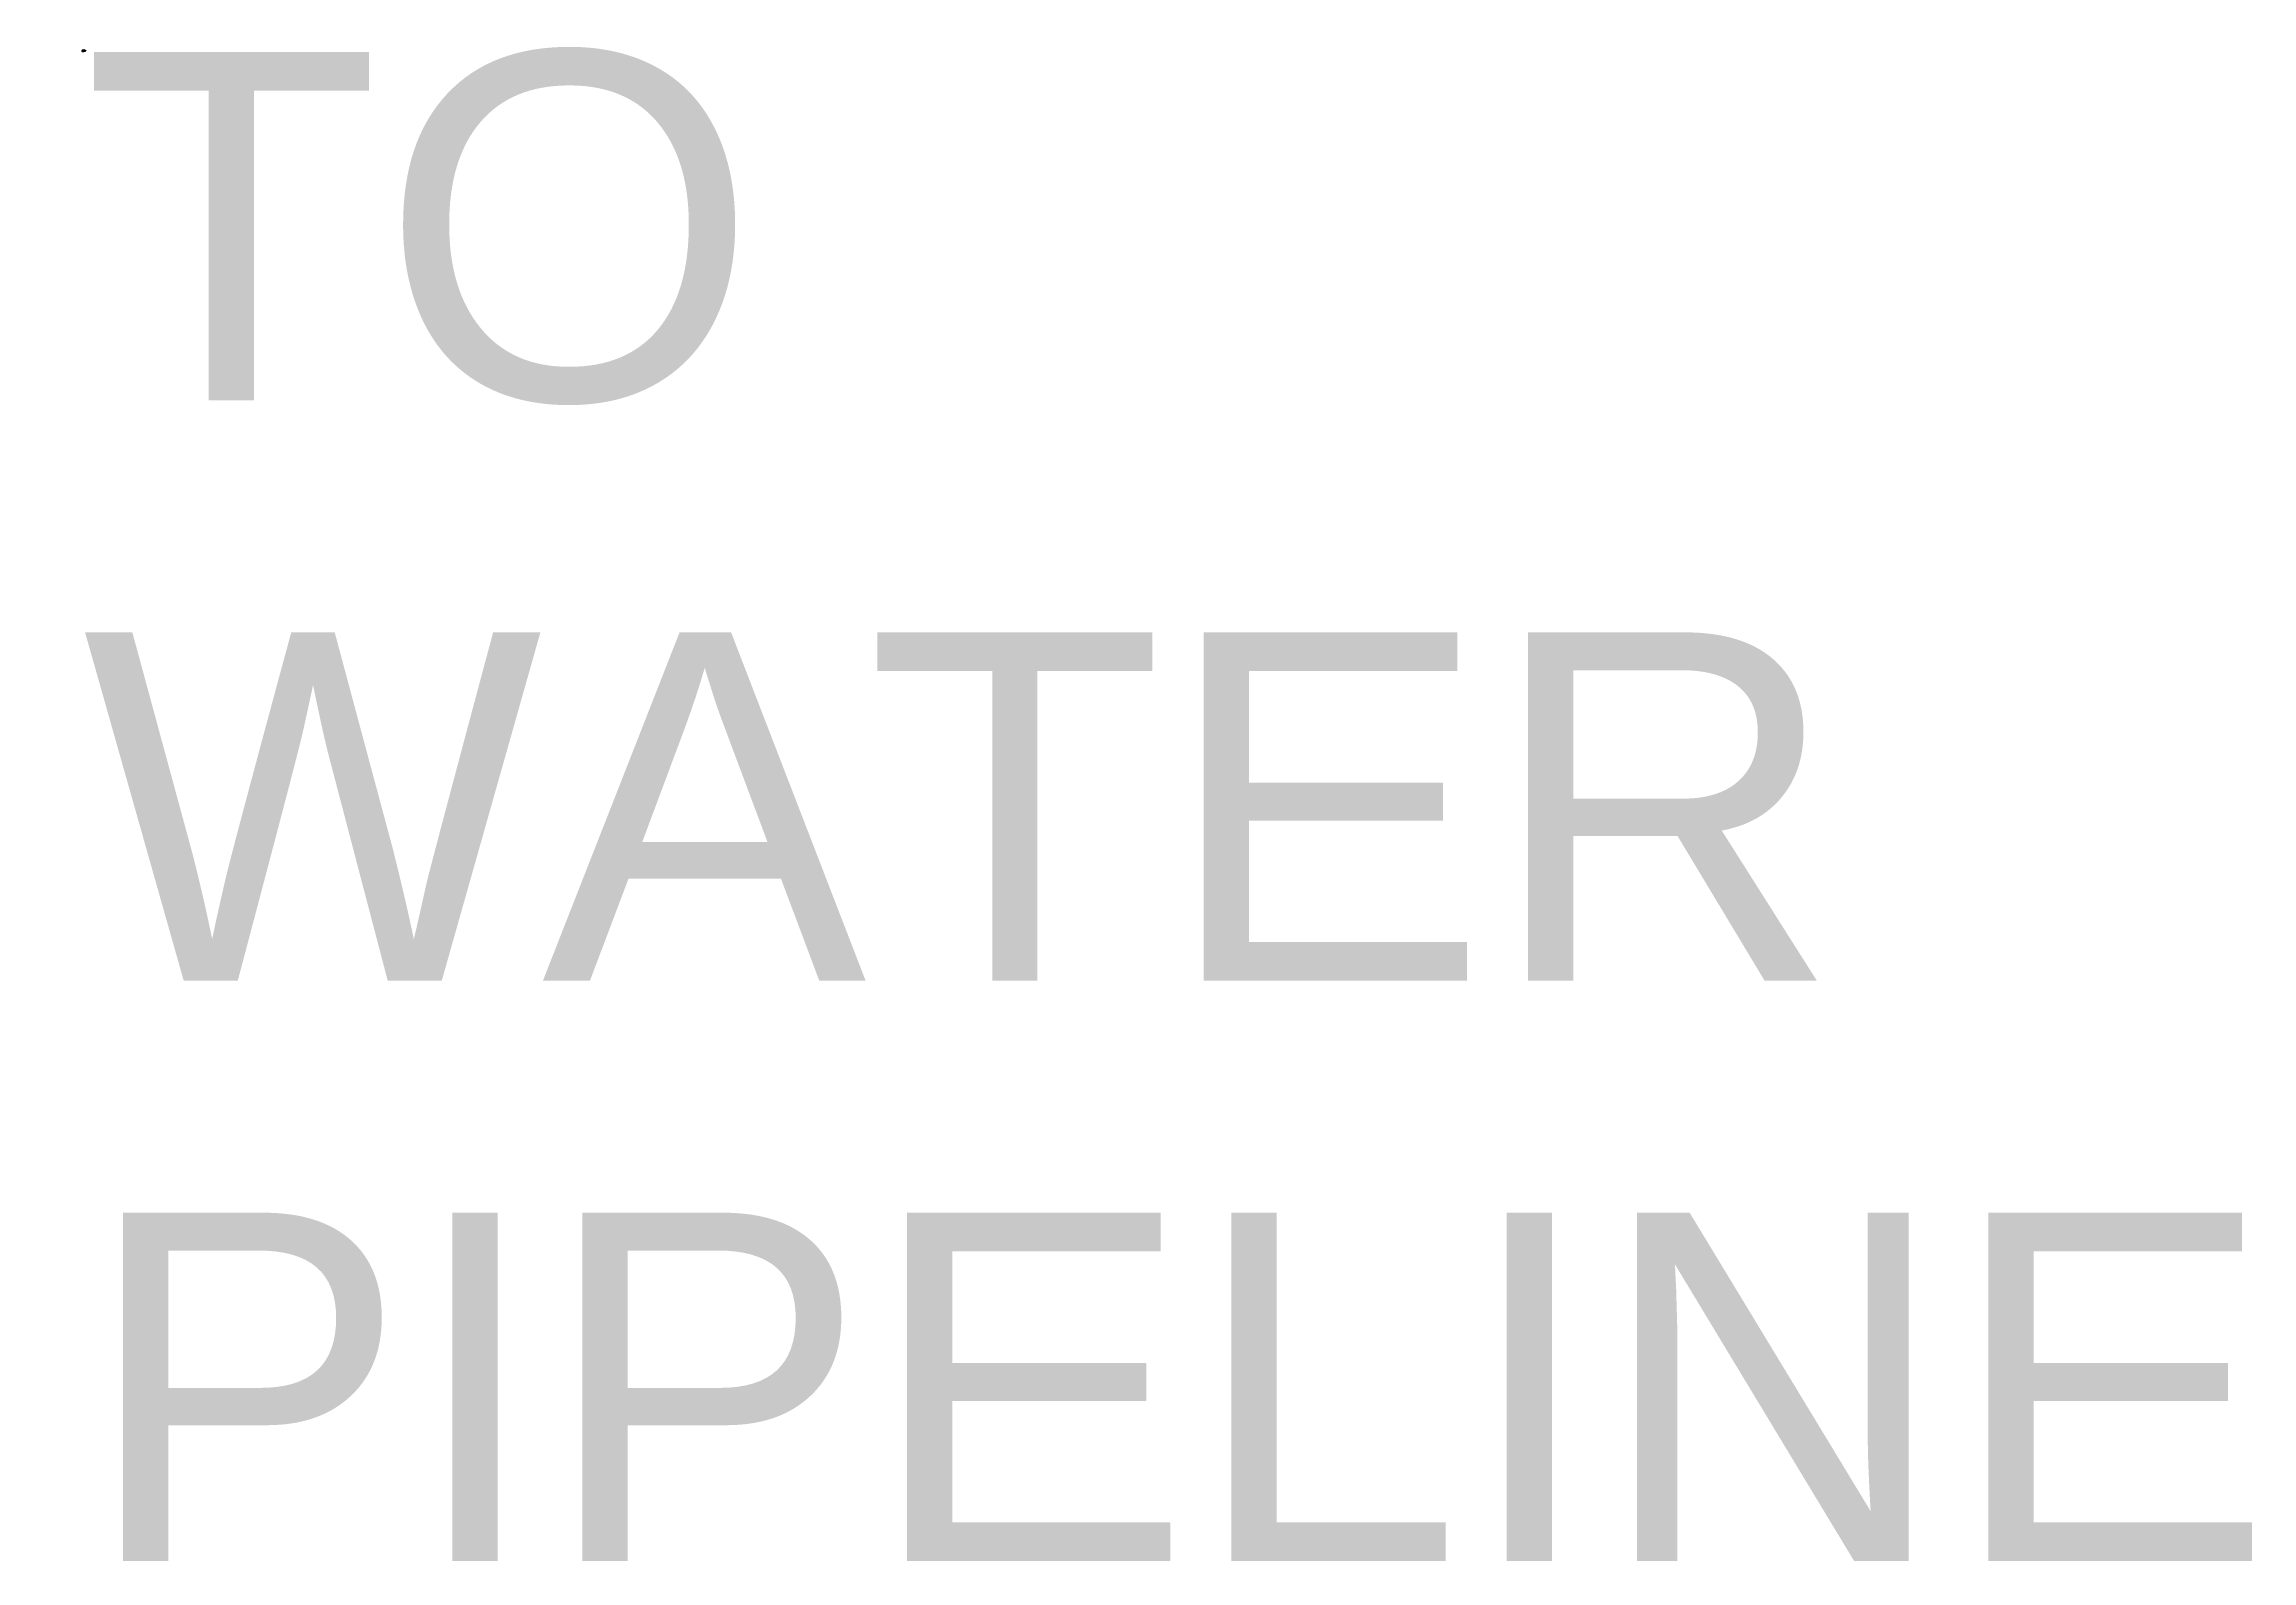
# Model space of a CAD drawing. Header units: millimetres. Extents: x -1621418 to 93476255, y -64941863 to 408922.
import ezdxf

# ---------------------------------------------------------------- set-up
doc = ezdxf.new("R2010")
doc.units = ezdxf.units.MM
doc.styles.get("Standard").update_dxf_attribs({"font": 'Arial.ttf'})

msp = doc.modelspace()

# ---------------------------------------------------------------- hatches: boundary and pattern name
h = msp.add_hatch()
h.set_pattern_fill('ANGLE', color=256)
h.set_pattern_definition([(0, (0, 0), (0, 6.985), [5.08, -1.905]), (90, (0, 0), (-6.985, 4e-16), [5.08, -1.905])])
h.paths.add_polyline_path([(67577, 113147), (65456, 113088), (63334, 113147), (65456, 110582)])

# ---------------------------------------------------------------- linework, layer by layer
for p, q in [((34698, 99685), (33792, 99685)), ((34042, 154602), (40390, 154602)), ((132950, 99685), (34698, 99685)), ((38434, 123450), (38434, 112693)), ((38434, 123450), (38434, 117741)), ((40390, 154602), (56416, 155087)), ((41096, 123450), (41096, 112693)), ((56402, 135143), (47927, 135143)), ((47927, 135143), (47927, 129042)), ((54719, 123270), (54719, 112693)), ((54719, 123270), (54719, 117741)), ((67964, 135143), (56402, 135143)), ((57414, 123261), (57414, 112693)), ((58341, 155532), (64004, 158084)), ((65456, 113088), (63334, 113147)), ((63334, 113147), (65451, 110587)), ((64857, 154989), (112521, 154989)), ((97811, 119222), (65456, 119222)), ((65456, 119222), (65456, 113088)), ((65456, 113088), (67577, 113147)), ((67577, 113147), (65460, 110587)), ((68102, 135742), (67964, 135143)), ((68307, 134134), (68102, 135742)), ((68701, 135742), (68323, 134102)), ((68906, 134134), (68701, 135742)), ((69284, 135742), (68906, 134102)), ((69489, 134134), (69284, 135742)), ((69899, 135742), (69521, 134102)), ((70104, 134134), (69899, 135742)), ((70234, 135143), (70104, 134134)), ((97811, 135143), (70234, 135143)), ((78315, 107309), (75390, 107309)), ((75432, 105943), (81794, 105943)), ((78315, 107309), (78315, 125031)), ((78315, 125031), (97811, 125031)), ((78315, 107309), (81731, 107309)), ((78315, 105943), (78315, 99685)), ((83584, 148096), (81976, 147891)), ((81976, 147891), (83616, 147513)), ((83584, 147482), (81976, 147277)), ((81976, 147277), (83616, 146899)), ((83584, 146899), (81976, 146694)), ((81976, 146694), (83616, 146316)), ((83584, 146300), (81976, 146095)), ((81976, 146095), (82602, 145951)), ((100019, 154989), (82602, 154989)), ((82602, 154989), (82602, 148442)), ((82602, 148442), (83584, 148096)), ((82602, 148442), (82602, 148442)), ((82602, 145951), (82602, 135143)), ((97811, 138994), (97811, 135143)), ((97811, 113712), (97811, 119222)), ((100138, 98032), (98174, 98032)), ((98766, 97551), (101317, 97551)), ((99468, 97071), (100763, 97071)), ((99769, 96709), (100404, 96709)), ((112521, 154989), (100019, 154989)), ((100019, 154989), (100052, 138994)), ((112521, 154989), (100019, 154989)), ((100052, 138994), (100052, 138981)), ((100105, 113712), (100134, 99685)), ((100134, 99685), (100138, 98032)), ((100138, 98032), (101835, 98032)), ((112521, 107631), (109596, 107631)), ((109638, 106265), (116000, 106265)), ((112521, 154989), (112521, 138994)), ((112521, 113712), (112521, 107631)), ((112521, 107631), (115938, 107631)), ((112521, 106265), (112521, 99685)), ((119747, 138994), (119747, 131074)), ((119747, 131074), (131272, 131074)), ((131272, 133643), (131375, 128710)), ((131324, 131117), (131272, 131074)), ((131272, 131074), (131326, 131037)), ((133291, 126489), (132950, 99685)), ((150051, 130269), (159624, 136911)), ((150051, 133358), (150051, 130269)), ((150051, 123852), (150051, 127456)), ((150051, 127456), (159624, 120025)), ((150051, 123852), (150051, 123852)), ((150051, 123852), (150051, 123852)), ((150051, 123852), (150051, 123852)), ((150051, 123852), (150051, 123852)), ((150051, 123852), (150051, 123852)), ((150051, 123852), (150051, 123852)), ((159624, 136911), (159624, 120025))]:
    msp.add_line(p, q)
at = {"ltscale": 5}
for p, q in [((131272, 131074), (131325, 131074)), ((132550, 131074), (143982, 131074)), ((133291, 126489), (143982, 126489))]:
    msp.add_line(p, q, dxfattribs=at)
for points in [[(33627, 131343), (60915, 131343), (60915, 107575), (33627, 107575)], [(97811, 138994), (119747, 138994), (119747, 113712), (97811, 113712)]]:
    msp.add_lwpolyline(points, close=True)
at = {"const_width": 783}
for points in [[(47272, 129128, 1), (48446, 129128, 1)], [(77728, 119222, 1), (78902, 119222, 1)], [(77728, 100272, 1), (78902, 100272, 1)], [(82015, 154989, 1), (83189, 154989, 1)], [(82015, 135143, 1), (83189, 135143, 1)], [(99432, 154989, 1), (100606, 154989, 1)], [(99547, 99685, 1), (100722, 99685, 1)], [(111934, 99685, 1), (113108, 99685, 1)]]:
    msp.add_lwpolyline(points, format="xyb", close=True, dxfattribs=at)
at = {"ltscale": 5}
msp.add_lwpolyline([(143982, 133478), (150051, 133478), (150051, 123852), (143982, 123852)], close=True, dxfattribs=at)
for centre, radius in [((32748, 99327), 1104), ((33035, 154602), 1008), ((57423, 155118), 1008), ((63875, 154989), 983)]:
    msp.add_circle(centre, radius)
for centre, radius, start, end in [((133714, 131286), 2401, 176.4426128, 185.94523477), ((136713, 130995), 4164, 145.43312211, 214.56687789)]:
    msp.add_arc(centre, radius, start, end)
msp.add_ellipse((47927, 123450), major_axis=(-9493, 0), ratio=0.660066589, dxfattribs=at)
msp.add_ellipse((47927, 123450), major_axis=(-6816, -157), ratio=0.519440434)

# ---------------------------------------------------------------- texts
at = {"ltscale": 5, "attachment_point": 1}
for s, width, gutter_width, insert, char_height in [('mm', 2401.88, 25, (-73776, 60795), 5), ('jjj', 10903.24, 12.5, (8969, 158589), 2.5), ('Mehedi', 14222, 12.5, (11261, 156742), 2.5), ('mehedi', 58711.37, 25, (23177, 192639), 5), ('mmmm', 29806.51, 12.5, (24606, 154203), 2.5), ('777', 16538.25, 12.5, (28856, 151084), 2.5), ('mmmm', 9733.47, 12.5, (29602, 153420), 2.5), ('+9V', 7666.67, 303797, (30505, 152746), 2000), ('+9V', 5784.84, 12.5, (31761, 153256), 2.5), ('+9V', 8091.56, 12.5, (32331, 151995), 2.5), ('hhh', 18211.64, 12.5, (33295, 171317), 2.5), ('mehedi', 39985.34, 12.5, (36931, 179958), 2.5), ('mm', 94194.65, 25, (41729, 206251), 5), ('WATER ALARM SENSOR', 7666.67, 303797, (44483, 105561), 1000), ('mmm', 31216.13, 25, (48539, 178023), 5), ('mm', 13675.74, 25, (49822, 188396), 5), ('    S1\\PON/OFF\\PSWITCH', 7666.67, 303797, (55616, 153004), 2000), ('n', 24928.56, 25, (56968, 196589), 5), ('TO WATER PIPELINE', 7666.67, 303797, (63402, 108988), 1000), ('+9V', 7666.67, 303797, (67147, 139785), 2000), ('me', 34422.72, 12.5, (69585, 203313), 2.5), ('C1\\P0.01μ', 7666.67, 303797, (83388, 109811), 2000), (' R1\\P10K', 7666.67, 303797, (85054, 149906), 2000), ('\\Pk', 38519.56, 303797, (98116, 222460), 50), ('7', 7666.67, 303797, (98289, 136003), 2000), ('2', 7666.67, 303797, (98941, 120400), 2000), ('6', 7666.67, 303797, (99304, 126323), 2000), ('1', 7666.67, 303797, (99279, 116906), 2000), ('8', 7666.67, 303797, (99387, 138548), 2000), ('  4', 7666.67, 303797, (110103, 138649), 2000), ('5', 7666.67, 303797, (111958, 116741), 2000), ('C2\\P0.01μ', 7666.67, 303797, (117201, 109290), 2000), ('     3', 7666.67, 303797, (113711, 132008), 2000), ('   O/P', 7666.67, 303797, (117899, 130222), 2000), ('C3\\P47μ\\P25V', 7666.67, 303797, (129967, 143722), 2000), ('   TO WATER\\PPIPELINE', 7666.67, 303797, (49867, 68137), 15000000), ('LS1\\P8Ω,0.5W\\PSPEAKER', 7666.67, 303797, (153291, 118713), 2000), ('mm', 33180.58, 25, (212362, 145290), 5)]:
    msp.add_mtext_dynamic_manual_height_columns(s, width=width, gutter_width=gutter_width, heights=[0], dxfattribs=dict(at, insert=insert, char_height=char_height))

doc.saveas('drawing.dxf')
